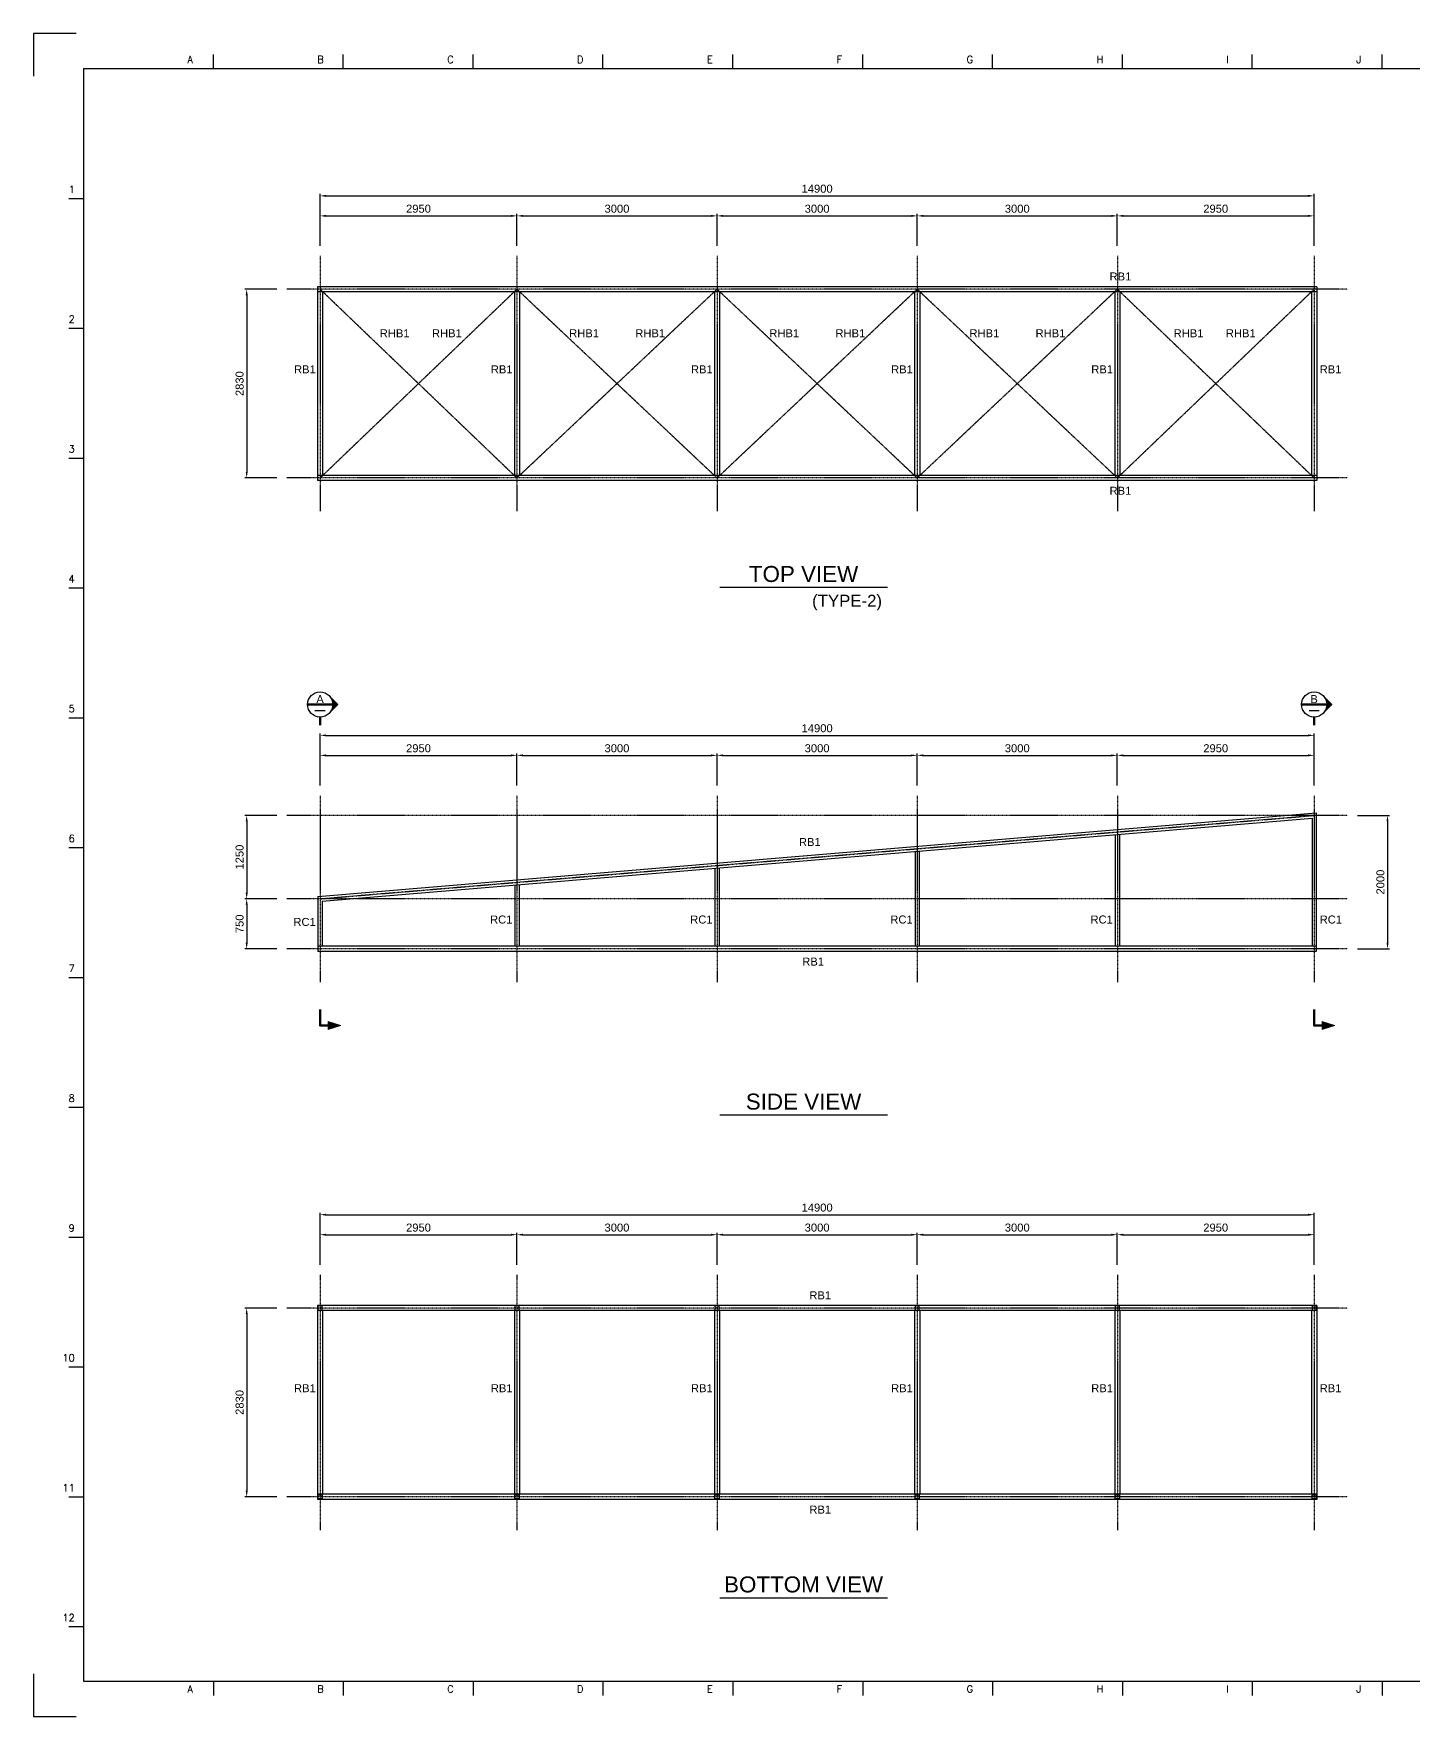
# Model space of a CAD drawing. Header units: millimetres. Extents: x 376548 to 485787, y -156716 to -17718.
# Drawn here: x 413333 to 434013, y -128678 to -103448 of the extents above; entities that cross this region are included whole.
import ezdxf
from ezdxf.enums import TextEntityAlignment as Align

# ---------------------------------------------------------------- set-up
doc = ezdxf.new("R2010")
doc.units = ezdxf.units.MM
doc.header["$LTSCALE"] = 2
doc.linetypes.add('CENTER', pattern=[2, 1.25, -0.25, 0.25, -0.25])
doc.linetypes.add('CENTER2', pattern=[28.575, 19.05, -3.175, 3.175, -3.175])
doc.layers.get('Defpoints').update_dxf_attribs({"color": 250})
for name, color, linetype in [('C_BLOCK', 7, 'Continuous'), ('C_CEN', 1, 'CENTER'), ('C_DIM', 7, 'Continuous'), ('C_GIRDER', 2, 'Continuous'), ('C_TEXT_01', 2, 'Continuous'), ('TAN-TIT', 30, 'Continuous'), ('TITLE', 7, 'Continuous')]:
    doc.layers.add(name, color=color, linetype=linetype)
doc.styles.add('Arial', font='arial.ttf')
doc.styles.add('COM', font='COMPLEX', dxfattribs={"height": 5})
doc.dimstyles.new('일반도면_0030', dxfattribs={"dimtxt": 120, "dimasz": 90, "dimexe": 30, "dimexo": 150, "dimgap": 45, "dimtad": 1, "dimdec": 0, "dimzin": 0, "dimdsep": 46, "dimtxsty": 'Arial', "dimcen": -150, "dimclrd": 7, "dimclre": 7, "dimclrt": 2, "dimadec": 8, "dimazin": 0, "dimtfac": 1, "dimtdec": 0, "dimtix": 1, "dimtmove": 2, "dimatfit": 3, "dimfxl": 1, "dimtolj": 1, "dimtzin": 0, "dimarcsym": 0})

# ---------------------------------------------------------------- blocks, each defined once
blk = doc.blocks.new('*D151')
at = {"layer": 'C_DIM', "color": 7, "lineweight": -2}
for p, q in [((416976, -107280), (416496, -107280)), ((416526, -107370), (416526, -110020)), ((416976, -110110), (416496, -110110))]:
    blk.add_line(p, q, dxfattribs=at)
at = {"layer": 'C_DIM', "color": 7}
for points in [[(416511, -107370), (416541, -107370), (416526, -107280)], [(416511, -110020), (416541, -110020), (416526, -110110)]]:
    blk.add_solid(points, dxfattribs=at)
at = {"layer": 'Defpoints', "color": 0}
for p in [(417126, -107280), (416526, -110110), (417126, -110110)]:
    blk.add_point(p, dxfattribs=at)
at = {"layer": 'C_DIM', "color": 2, "insert": (416420, -108695), "char_height": 120, "attachment_point": 5, "rotation": 90, "style": 'Arial'}
blk.add_mtext('\\A1;2830', dxfattribs=at)
blk = doc.blocks.new('*D152')
at = {"layer": 'C_DIM', "color": 7, "lineweight": -2}
for p, q in [((417626, -106630), (417626, -105850)), ((417716, -105880), (432436, -105880)), ((432526, -106630), (432526, -105850))]:
    blk.add_line(p, q, dxfattribs=at)
at = {"layer": 'C_DIM', "color": 7}
for points in [[(417716, -105865), (417716, -105895), (417626, -105880)], [(432436, -105865), (432436, -105895), (432526, -105880)]]:
    blk.add_solid(points, dxfattribs=at)
at = {"layer": 'Defpoints', "color": 0}
for p in [(432526, -105880), (417626, -106780), (432526, -106780)]:
    blk.add_point(p, dxfattribs=at)
at = {"layer": 'C_DIM', "color": 2, "insert": (425076, -105773), "char_height": 120, "attachment_point": 5, "style": 'Arial'}
blk.add_mtext('\\A1;14900', dxfattribs=at)
blk = doc.blocks.new('*D153')
at = {"layer": 'C_DIM', "color": 7, "lineweight": -2}
for p, q in [((429576, -106630), (429576, -106150)), ((429666, -106180), (432436, -106180)), ((432526, -106630), (432526, -106150))]:
    blk.add_line(p, q, dxfattribs=at)
at = {"layer": 'C_DIM', "color": 7}
for points in [[(429666, -106165), (429666, -106195), (429576, -106180)], [(432436, -106165), (432436, -106195), (432526, -106180)]]:
    blk.add_solid(points, dxfattribs=at)
at = {"layer": 'Defpoints', "color": 0}
for p in [(432526, -106180), (429576, -106780), (432526, -106780)]:
    blk.add_point(p, dxfattribs=at)
at = {"layer": 'C_DIM', "color": 2, "insert": (431051, -106073), "char_height": 120, "attachment_point": 5, "style": 'Arial'}
blk.add_mtext('\\A1;2950', dxfattribs=at)
blk = doc.blocks.new('*D154')
at = {"layer": 'C_DIM', "color": 7, "lineweight": -2}
for p, q in [((416976, -122556), (416496, -122556)), ((416526, -122646), (416526, -125296)), ((416976, -125386), (416496, -125386))]:
    blk.add_line(p, q, dxfattribs=at)
at = {"layer": 'C_DIM', "color": 7}
for points in [[(416511, -122646), (416541, -122646), (416526, -122556)], [(416511, -125296), (416541, -125296), (416526, -125386)]]:
    blk.add_solid(points, dxfattribs=at)
at = {"layer": 'Defpoints', "color": 0}
for p in [(417126, -122556), (416526, -125386), (417126, -125386)]:
    blk.add_point(p, dxfattribs=at)
at = {"layer": 'C_DIM', "color": 2, "insert": (416420, -123971), "char_height": 120, "attachment_point": 5, "rotation": 90, "style": 'Arial'}
blk.add_mtext('\\A1;2830', dxfattribs=at)
blk = doc.blocks.new('*D155')
at = {"layer": 'C_DIM', "color": 7, "lineweight": -2}
for p, q in [((417626, -121906), (417626, -121126)), ((417716, -121156), (432436, -121156)), ((432526, -121906), (432526, -121126))]:
    blk.add_line(p, q, dxfattribs=at)
at = {"layer": 'C_DIM', "color": 7}
for points in [[(417716, -121141), (417716, -121171), (417626, -121156)], [(432436, -121141), (432436, -121171), (432526, -121156)]]:
    blk.add_solid(points, dxfattribs=at)
at = {"layer": 'Defpoints', "color": 0}
for p in [(432526, -121156), (417626, -122056), (432526, -122056)]:
    blk.add_point(p, dxfattribs=at)
at = {"layer": 'C_DIM', "color": 2, "insert": (425076, -121050), "char_height": 120, "attachment_point": 5, "style": 'Arial'}
blk.add_mtext('\\A1;14900', dxfattribs=at)
blk = doc.blocks.new('*D156')
at = {"layer": 'C_DIM', "color": 7, "lineweight": -2}
for p, q in [((429576, -121906), (429576, -121426)), ((429666, -121456), (432436, -121456)), ((432526, -121906), (432526, -121426))]:
    blk.add_line(p, q, dxfattribs=at)
at = {"layer": 'C_DIM', "color": 7}
for points in [[(429666, -121441), (429666, -121471), (429576, -121456)], [(432436, -121441), (432436, -121471), (432526, -121456)]]:
    blk.add_solid(points, dxfattribs=at)
at = {"layer": 'Defpoints', "color": 0}
for p in [(432526, -121456), (429576, -122056), (432526, -122056)]:
    blk.add_point(p, dxfattribs=at)
at = {"layer": 'C_DIM', "color": 2, "insert": (431051, -121350), "char_height": 120, "attachment_point": 5, "style": 'Arial'}
blk.add_mtext('\\A1;2950', dxfattribs=at)
blk = doc.blocks.new('*D157')
at = {"layer": 'C_DIM', "color": 7, "lineweight": -2}
for p, q in [((416976, -116419), (416496, -116419)), ((416526, -116509), (416526, -117079)), ((416976, -117169), (416496, -117169))]:
    blk.add_line(p, q, dxfattribs=at)
at = {"layer": 'C_DIM', "color": 7}
for points in [[(416511, -116509), (416541, -116509), (416526, -116419)], [(416511, -117079), (416541, -117079), (416526, -117169)]]:
    blk.add_solid(points, dxfattribs=at)
at = {"layer": 'Defpoints', "color": 0}
for p in [(417126, -116419), (416526, -117169), (417126, -117169)]:
    blk.add_point(p, dxfattribs=at)
at = {"layer": 'C_DIM', "color": 2, "insert": (416420, -116794), "char_height": 120, "attachment_point": 5, "rotation": 90, "style": 'Arial'}
blk.add_mtext('\\A1;750', dxfattribs=at)
blk = doc.blocks.new('*D158')
at = {"layer": 'C_DIM', "color": 7, "lineweight": -2}
for p, q in [((417626, -114719), (417626, -113939)), ((417716, -113969), (432436, -113969)), ((432526, -114719), (432526, -113939))]:
    blk.add_line(p, q, dxfattribs=at)
at = {"layer": 'C_DIM', "color": 7}
for points in [[(417716, -113954), (417716, -113984), (417626, -113969)], [(432436, -113954), (432436, -113984), (432526, -113969)]]:
    blk.add_solid(points, dxfattribs=at)
at = {"layer": 'Defpoints', "color": 0}
for p in [(432526, -113969), (417626, -114869), (432526, -114869)]:
    blk.add_point(p, dxfattribs=at)
at = {"layer": 'C_DIM', "color": 2, "insert": (425076, -113863), "char_height": 120, "attachment_point": 5, "style": 'Arial'}
blk.add_mtext('\\A1;14900', dxfattribs=at)
blk = doc.blocks.new('*D159')
at = {"layer": 'C_DIM', "color": 7, "lineweight": -2}
for p, q in [((417626, -114719), (417626, -114239)), ((417716, -114269), (420486, -114269)), ((420576, -114719), (420576, -114239))]:
    blk.add_line(p, q, dxfattribs=at)
at = {"layer": 'C_DIM', "color": 7}
for points in [[(417716, -114254), (417716, -114284), (417626, -114269)], [(420486, -114254), (420486, -114284), (420576, -114269)]]:
    blk.add_solid(points, dxfattribs=at)
at = {"layer": 'Defpoints', "color": 0}
for p in [(420576, -114269), (417626, -114869), (420576, -114869)]:
    blk.add_point(p, dxfattribs=at)
at = {"layer": 'C_DIM', "color": 2, "insert": (419101, -114163), "char_height": 120, "attachment_point": 5, "style": 'Arial'}
blk.add_mtext('\\A1;2950', dxfattribs=at)
blk = doc.blocks.new('*D160')
at = {"layer": 'C_DIM', "color": 7, "lineweight": -2}
for p, q in [((429576, -114719), (429576, -114239)), ((429666, -114269), (432436, -114269)), ((432526, -114719), (432526, -114239))]:
    blk.add_line(p, q, dxfattribs=at)
at = {"layer": 'C_DIM', "color": 7}
for points in [[(429666, -114254), (429666, -114284), (429576, -114269)], [(432436, -114254), (432436, -114284), (432526, -114269)]]:
    blk.add_solid(points, dxfattribs=at)
at = {"layer": 'Defpoints', "color": 0}
for p in [(432526, -114269), (429576, -114869), (432526, -114869)]:
    blk.add_point(p, dxfattribs=at)
at = {"layer": 'C_DIM', "color": 2, "insert": (431051, -114163), "char_height": 120, "attachment_point": 5, "style": 'Arial'}
blk.add_mtext('\\A1;2950', dxfattribs=at)
blk = doc.blocks.new('*D169')
at = {"layer": 'C_DIM', "color": 7, "lineweight": -2}
for p, q in [((433176, -115169), (433656, -115169)), ((433626, -115259), (433626, -117079)), ((433176, -117169), (433656, -117169))]:
    blk.add_line(p, q, dxfattribs=at)
at = {"layer": 'C_DIM', "color": 7}
for points in [[(433611, -115259), (433641, -115259), (433626, -115169)], [(433611, -117079), (433641, -117079), (433626, -117169)]]:
    blk.add_solid(points, dxfattribs=at)
at = {"layer": 'Defpoints', "color": 0}
for p in [(433026, -115169), (433026, -117169), (433626, -117169)]:
    blk.add_point(p, dxfattribs=at)
at = {"layer": 'C_DIM', "color": 2, "insert": (433520, -116169), "char_height": 120, "attachment_point": 5, "rotation": 90, "style": 'Arial'}
blk.add_mtext('\\A1;2000', dxfattribs=at)
blk = doc.blocks.new('*D170')
at = {"layer": 'C_DIM', "color": 7, "lineweight": -2}
for p, q in [((416976, -115169), (416496, -115169)), ((416526, -115259), (416526, -116329)), ((416976, -116419), (416496, -116419))]:
    blk.add_line(p, q, dxfattribs=at)
at = {"layer": 'C_DIM', "color": 7}
for points in [[(416511, -115259), (416541, -115259), (416526, -115169)], [(416511, -116329), (416541, -116329), (416526, -116419)]]:
    blk.add_solid(points, dxfattribs=at)
at = {"layer": 'Defpoints', "color": 0}
for p in [(417126, -115169), (416526, -116419), (417126, -116419)]:
    blk.add_point(p, dxfattribs=at)
at = {"layer": 'C_DIM', "color": 2, "insert": (416420, -115794), "char_height": 120, "attachment_point": 5, "rotation": 90, "style": 'Arial'}
blk.add_mtext('\\A1;1250', dxfattribs=at)
blk = doc.blocks.new('*D171')
at = {"layer": 'C_DIM', "color": 7, "lineweight": -2}
for p, q in [((426576, -106630), (426576, -106150)), ((426666, -106180), (429486, -106180)), ((429576, -106630), (429576, -106150))]:
    blk.add_line(p, q, dxfattribs=at)
at = {"layer": 'C_DIM', "color": 7}
for points in [[(426666, -106165), (426666, -106195), (426576, -106180)], [(429486, -106165), (429486, -106195), (429576, -106180)]]:
    blk.add_solid(points, dxfattribs=at)
at = {"layer": 'Defpoints', "color": 0}
for p in [(429576, -106180), (426576, -106780), (429576, -106780)]:
    blk.add_point(p, dxfattribs=at)
at = {"layer": 'C_DIM', "color": 2, "insert": (428076, -106073), "char_height": 120, "attachment_point": 5, "style": 'Arial'}
blk.add_mtext('\\A1;3000', dxfattribs=at)
blk = doc.blocks.new('*D172')
at = {"layer": 'C_DIM', "color": 7, "lineweight": -2}
for p, q in [((423576, -106630), (423576, -106150)), ((423666, -106180), (426486, -106180)), ((426576, -106630), (426576, -106150))]:
    blk.add_line(p, q, dxfattribs=at)
at = {"layer": 'C_DIM', "color": 7}
for points in [[(423666, -106165), (423666, -106195), (423576, -106180)], [(426486, -106165), (426486, -106195), (426576, -106180)]]:
    blk.add_solid(points, dxfattribs=at)
at = {"layer": 'Defpoints', "color": 0}
for p in [(426576, -106180), (423576, -106780), (426576, -106780)]:
    blk.add_point(p, dxfattribs=at)
at = {"layer": 'C_DIM', "color": 2, "insert": (425076, -106073), "char_height": 120, "attachment_point": 5, "style": 'Arial'}
blk.add_mtext('\\A1;3000', dxfattribs=at)
blk = doc.blocks.new('*D173')
at = {"layer": 'C_DIM', "color": 7, "lineweight": -2}
for p, q in [((420576, -106630), (420576, -106150)), ((420666, -106180), (423486, -106180)), ((423576, -106630), (423576, -106150))]:
    blk.add_line(p, q, dxfattribs=at)
at = {"layer": 'C_DIM', "color": 7}
for points in [[(420666, -106165), (420666, -106195), (420576, -106180)], [(423486, -106165), (423486, -106195), (423576, -106180)]]:
    blk.add_solid(points, dxfattribs=at)
at = {"layer": 'Defpoints', "color": 0}
for p in [(423576, -106180), (420576, -106780), (423576, -106780)]:
    blk.add_point(p, dxfattribs=at)
at = {"layer": 'C_DIM', "color": 2, "insert": (422076, -106073), "char_height": 120, "attachment_point": 5, "style": 'Arial'}
blk.add_mtext('\\A1;3000', dxfattribs=at)
blk = doc.blocks.new('*D174')
at = {"layer": 'C_DIM', "color": 7, "lineweight": -2}
for p, q in [((417626, -106630), (417626, -106150)), ((417716, -106180), (420486, -106180)), ((420576, -106630), (420576, -106150))]:
    blk.add_line(p, q, dxfattribs=at)
at = {"layer": 'C_DIM', "color": 7}
for points in [[(417716, -106165), (417716, -106195), (417626, -106180)], [(420486, -106165), (420486, -106195), (420576, -106180)]]:
    blk.add_solid(points, dxfattribs=at)
at = {"layer": 'Defpoints', "color": 0}
for p in [(420576, -106180), (417626, -106780), (420576, -106780)]:
    blk.add_point(p, dxfattribs=at)
at = {"layer": 'C_DIM', "color": 2, "insert": (419101, -106073), "char_height": 120, "attachment_point": 5, "style": 'Arial'}
blk.add_mtext('\\A1;2950', dxfattribs=at)
blk = doc.blocks.new('*D175')
at = {"layer": 'C_DIM', "color": 7, "lineweight": -2}
for p, q in [((426576, -114719), (426576, -114239)), ((426666, -114269), (429486, -114269)), ((429576, -114719), (429576, -114239))]:
    blk.add_line(p, q, dxfattribs=at)
at = {"layer": 'C_DIM', "color": 7}
for points in [[(426666, -114254), (426666, -114284), (426576, -114269)], [(429486, -114254), (429486, -114284), (429576, -114269)]]:
    blk.add_solid(points, dxfattribs=at)
at = {"layer": 'Defpoints', "color": 0}
for p in [(429576, -114269), (426576, -114869), (429576, -114869)]:
    blk.add_point(p, dxfattribs=at)
at = {"layer": 'C_DIM', "color": 2, "insert": (428076, -114163), "char_height": 120, "attachment_point": 5, "style": 'Arial'}
blk.add_mtext('\\A1;3000', dxfattribs=at)
blk = doc.blocks.new('*D176')
at = {"layer": 'C_DIM', "color": 7, "lineweight": -2}
for p, q in [((423576, -114719), (423576, -114239)), ((423666, -114269), (426486, -114269)), ((426576, -114719), (426576, -114239))]:
    blk.add_line(p, q, dxfattribs=at)
at = {"layer": 'C_DIM', "color": 7}
for points in [[(423666, -114254), (423666, -114284), (423576, -114269)], [(426486, -114254), (426486, -114284), (426576, -114269)]]:
    blk.add_solid(points, dxfattribs=at)
at = {"layer": 'Defpoints', "color": 0}
for p in [(426576, -114269), (423576, -114869), (426576, -114869)]:
    blk.add_point(p, dxfattribs=at)
at = {"layer": 'C_DIM', "color": 2, "insert": (425076, -114163), "char_height": 120, "attachment_point": 5, "style": 'Arial'}
blk.add_mtext('\\A1;3000', dxfattribs=at)
blk = doc.blocks.new('*D177')
at = {"layer": 'C_DIM', "color": 7, "lineweight": -2}
for p, q in [((420576, -114719), (420576, -114239)), ((420666, -114269), (423486, -114269)), ((423576, -114719), (423576, -114239))]:
    blk.add_line(p, q, dxfattribs=at)
at = {"layer": 'C_DIM', "color": 7}
for points in [[(420666, -114254), (420666, -114284), (420576, -114269)], [(423486, -114254), (423486, -114284), (423576, -114269)]]:
    blk.add_solid(points, dxfattribs=at)
at = {"layer": 'Defpoints', "color": 0}
for p in [(423576, -114269), (420576, -114869), (423576, -114869)]:
    blk.add_point(p, dxfattribs=at)
at = {"layer": 'C_DIM', "color": 2, "insert": (422076, -114163), "char_height": 120, "attachment_point": 5, "style": 'Arial'}
blk.add_mtext('\\A1;3000', dxfattribs=at)
blk = doc.blocks.new('*D184')
at = {"layer": 'C_DIM', "color": 7, "lineweight": -2}
for p, q in [((426576, -121906), (426576, -121426)), ((426666, -121456), (429486, -121456)), ((429576, -121906), (429576, -121426))]:
    blk.add_line(p, q, dxfattribs=at)
at = {"layer": 'C_DIM', "color": 7}
for points in [[(426666, -121441), (426666, -121471), (426576, -121456)], [(429486, -121441), (429486, -121471), (429576, -121456)]]:
    blk.add_solid(points, dxfattribs=at)
at = {"layer": 'Defpoints', "color": 0}
for p in [(429576, -121456), (426576, -122056), (429576, -122056)]:
    blk.add_point(p, dxfattribs=at)
at = {"layer": 'C_DIM', "color": 2, "insert": (428076, -121350), "char_height": 120, "attachment_point": 5, "style": 'Arial'}
blk.add_mtext('\\A1;3000', dxfattribs=at)
blk = doc.blocks.new('*D185')
at = {"layer": 'C_DIM', "color": 7, "lineweight": -2}
for p, q in [((423576, -121906), (423576, -121426)), ((423666, -121456), (426486, -121456)), ((426576, -121906), (426576, -121426))]:
    blk.add_line(p, q, dxfattribs=at)
at = {"layer": 'C_DIM', "color": 7}
for points in [[(423666, -121441), (423666, -121471), (423576, -121456)], [(426486, -121441), (426486, -121471), (426576, -121456)]]:
    blk.add_solid(points, dxfattribs=at)
at = {"layer": 'Defpoints', "color": 0}
for p in [(426576, -121456), (423576, -122056), (426576, -122056)]:
    blk.add_point(p, dxfattribs=at)
at = {"layer": 'C_DIM', "color": 2, "insert": (425076, -121350), "char_height": 120, "attachment_point": 5, "style": 'Arial'}
blk.add_mtext('\\A1;3000', dxfattribs=at)
blk = doc.blocks.new('*D186')
at = {"layer": 'C_DIM', "color": 7, "lineweight": -2}
for p, q in [((420576, -121906), (420576, -121426)), ((420666, -121456), (423486, -121456)), ((423576, -121906), (423576, -121426))]:
    blk.add_line(p, q, dxfattribs=at)
at = {"layer": 'C_DIM', "color": 7}
for points in [[(420666, -121441), (420666, -121471), (420576, -121456)], [(423486, -121441), (423486, -121471), (423576, -121456)]]:
    blk.add_solid(points, dxfattribs=at)
at = {"layer": 'Defpoints', "color": 0}
for p in [(423576, -121456), (420576, -122056), (423576, -122056)]:
    blk.add_point(p, dxfattribs=at)
at = {"layer": 'C_DIM', "color": 2, "insert": (422076, -121350), "char_height": 120, "attachment_point": 5, "style": 'Arial'}
blk.add_mtext('\\A1;3000', dxfattribs=at)
blk = doc.blocks.new('*D187')
at = {"layer": 'C_DIM', "color": 7, "lineweight": -2}
for p, q in [((417626, -121906), (417626, -121426)), ((417716, -121456), (420486, -121456)), ((420576, -121906), (420576, -121426))]:
    blk.add_line(p, q, dxfattribs=at)
at = {"layer": 'C_DIM', "color": 7}
for points in [[(417716, -121441), (417716, -121471), (417626, -121456)], [(420486, -121441), (420486, -121471), (420576, -121456)]]:
    blk.add_solid(points, dxfattribs=at)
at = {"layer": 'Defpoints', "color": 0}
for p in [(420576, -121456), (417626, -122056), (420576, -122056)]:
    blk.add_point(p, dxfattribs=at)
at = {"layer": 'C_DIM', "color": 2, "insert": (419101, -121350), "char_height": 120, "attachment_point": 5, "style": 'Arial'}
blk.add_mtext('\\A1;2950', dxfattribs=at)
blk = doc.blocks.new('MS')
at = {"layer": 'C_BLOCK', "color": 1, "linetype": 'Continuous', "lineweight": 13}
for p, q in [((-8.67, 3.56), (-7, 8.89)), ((-8.58, 3.62), (-7, 8.68)), ((-8.5, 3.69), (-7, 8.47)), ((-8.41, 3.75), (-7, 8.26)), ((-8.33, 3.81), (-7, 8.06)), ((-8.24, 3.87), (-7, 7.85)), ((-8.16, 3.94), (-7, 7.64)), ((-8.07, 4), (-7, 7.43)), ((-7, 8.89), (-5.33, 3.56)), ((-7, 8.68), (-5.42, 3.62)), ((-7, 8.47), (-5.5, 3.69)), ((-7, 8.26), (-5.59, 3.75)), ((-7, 8.06), (-5.67, 3.81)), ((-7, 7.85), (-5.76, 3.87)), ((-7, 7.64), (-5.84, 3.94)), ((-7, 7.43), (-5.93, 4)), ((-5.33, 3.56), (-8.67, 3.56)), ((-5.42, 3.62), (-8.58, 3.62)), ((-5.5, 3.69), (-8.5, 3.69)), ((-5.59, 3.75), (-8.41, 3.75)), ((-5.67, 3.81), (-8.33, 3.81)), ((-5.76, 3.87), (-8.24, 3.87)), ((-5.84, 3.94), (-8.16, 3.94)), ((-5.93, 4), (-8.07, 4)), ((-7.99, 4.06), (-7, 7.22)), ((-6.01, 4.06), (-7.99, 4.06)), ((-7.9, 4.12), (-7, 7.01)), ((-6.1, 4.12), (-7.9, 4.12)), ((-7.82, 4.19), (-7, 6.8)), ((-6.18, 4.19), (-7.82, 4.19)), ((-7.73, 4.25), (-7, 6.59)), ((-6.27, 4.25), (-7.73, 4.25)), ((-7.65, 4.31), (-7, 6.39)), ((-6.35, 4.31), (-7.65, 4.31)), ((-7.56, 4.37), (-7, 6.18)), ((-6.44, 4.37), (-7.56, 4.37)), ((-7.48, 4.43), (-7, 5.97)), ((-6.52, 4.43), (-7.48, 4.43)), ((-7.39, 4.5), (-7, 5.76)), ((-6.61, 4.5), (-7.39, 4.5)), ((-7.31, 4.56), (-7, 5.55)), ((-6.69, 4.56), (-7.31, 4.56)), ((-7.22, 4.62), (-7, 5.34)), ((-6.78, 4.62), (-7.22, 4.62)), ((-7.14, 4.68), (-7, 5.13)), ((-6.86, 4.68), (-7.14, 4.68)), ((-7.06, 4.75), (-7, 4.92)), ((-6.94, 4.75), (-7.06, 4.75)), ((-7, 7.22), (-6.01, 4.06)), ((-7, 7.01), (-6.1, 4.12)), ((-7, 6.8), (-6.18, 4.19)), ((-7, 6.59), (-6.27, 4.25)), ((-7, 6.39), (-6.35, 4.31)), ((-7, 6.18), (-6.44, 4.37)), ((-7, 5.97), (-6.52, 4.43)), ((-7, 5.76), (-6.61, 4.5)), ((-7, 5.55), (-6.69, 4.56)), ((-7, 5.34), (-6.78, 4.62)), ((-7, 5.13), (-6.86, 4.68)), ((-7, 4.92), (-6.94, 4.75))]:
    blk.add_line(p, q, dxfattribs=at)
at = {"layer": 'C_BLOCK', "color": 3, "linetype": 'Continuous', "lineweight": 70, "flags": 128}
blk.add_lwpolyline([(-7, 3.5), (-7, 0), (0, 0)], dxfattribs=at)
at = {"layer": 'C_BLOCK', "color": 1, "linetype": 'Continuous', "lineweight": 13}
blk.add_3dface([(-8.75, 3.5), (-7, 9.1), (-5.25, 3.5)], dxfattribs=at)
blk = doc.blocks.new('BORDER')
at = {"layer": 'TAN-TIT', "linetype": 'Continuous'}
for p, q in [((424, 16820), (0, 16820)), ((0, 16820), (0, 16396)), ((0, 424), (0, 0)), ((0, 0), (424, 0))]:
    blk.add_line(p, q, dxfattribs=at)
at = {"layer": 'TAN-TIT'}
for p, q in [((1796, 16468), (1796, 16612)), ((3093, 16468), (3093, 16612)), ((4391, 16468), (4391, 16612)), ((5689, 16468), (5689, 16612)), ((6987, 16468), (6987, 16612)), ((8285, 16468), (8285, 16612)), ((9583, 16468), (9583, 16612)), ((10881, 16468), (10881, 16612)), ((12178, 16468), (12178, 16612)), ((13476, 16468), (13476, 16612)), ((498, 16468), (498, 352)), ((23282, 16468), (498, 16468)), ((498, 15170), (353, 15170)), ((498, 13872), (353, 13872)), ((498, 12574), (353, 12574)), ((498, 11277), (353, 11277)), ((498, 9979), (353, 9979)), ((498, 8681), (353, 8681)), ((498, 7383), (353, 7383)), ((498, 6085), (353, 6085)), ((498, 4787), (353, 4787)), ((498, 3489), (353, 3489)), ((498, 2192), (353, 2192)), ((498, 894), (353, 894)), ((498, 352), (23282, 352)), ((1796, 352), (1796, 208)), ((3093, 352), (3093, 208)), ((4391, 352), (4391, 208)), ((5689, 352), (5689, 208)), ((6987, 352), (6987, 208)), ((8285, 352), (8285, 208)), ((9583, 352), (9583, 208)), ((10881, 352), (10881, 208)), ((12178, 352), (12178, 208)), ((13476, 352), (13476, 208))]:
    blk.add_line(p, q, dxfattribs=at)
at = {"layer": 'TAN-TIT', "style": 'COM'}
for s, p in [('A', (1536, 16526)), ('B', (2834, 16526)), ('C', (4132, 16526)), ('D', (5430, 16526)), ('E', (6727, 16526)), ('F', (8025, 16526)), ('G', (9323, 16526)), ('H', (10621, 16526)), ('I', (11919, 16526)), ('J', (13217, 16526)), ('A', (1536, 237)), ('B', (2834, 237)), ('C', (4132, 237)), ('D', (5430, 237)), ('E', (6727, 237)), ('F', (8025, 237)), ('G', (9323, 237)), ('H', (10621, 237)), ('I', (11919, 237)), ('J', (13217, 237))]:
    blk.add_text(s, height=72.1, dxfattribs=at).set_placement(p)
for s, p in [('1', (411, 15228)), ('2', (411, 13930)), ('3', (411, 12632)), ('4', (411, 11334)), ('5', (411, 10036)), ('6', (411, 8739)), ('7', (411, 7441)), ('8', (411, 6143)), ('9', (411, 4845)), ('10', (411, 3547)), ('11', (411, 2249)), ('12', (411, 951))]:
    blk.add_text(s, height=72.1, dxfattribs=at).set_placement(p, align=Align.RIGHT)

msp = doc.modelspace()

# ---------------------------------------------------------------- linework, layer by layer
at = {"layer": 'C_BLOCK', "color": 3, "linetype": 'Continuous', "lineweight": 53}
for p, q in [((417815, -113505.5), (417437.9, -113505.5)), ((432715, -113505.5), (432337.9, -113505.5))]:
    msp.add_line(p, q, dxfattribs=at)
at = {"layer": 'C_BLOCK', "color": 1, "linetype": 'Continuous', "lineweight": 70}
for p, q in [((417815, -113505.5), (417437.9, -113505.5)), ((432715, -113505.5), (432337.9, -113505.5))]:
    msp.add_line(p, q, dxfattribs=at)
at = {"layer": 'C_BLOCK', "color": 1, "linetype": 'Continuous', "lineweight": 0}
for p, q in [((417893.1, -113505.5), (417753.4, -113366.1)), ((417893.1, -113505.5), (417758.5, -113640.2)), ((417774.7, -113622), (417892.1, -113504.5)), ((417786.5, -113605.2), (417889.6, -113502)), ((417801.7, -113575), (417882.1, -113494.6)), ((417809.8, -113461.8), (417829.6, -113442)), ((417810.8, -113465.9), (417832.1, -113444.6)), ((417811.6, -113470.1), (417834.6, -113447.1)), ((417812.4, -113474.3), (417837.1, -113449.6)), ((417813, -113478.6), (417839.6, -113452.1)), ((417813.6, -113483), (417842.1, -113454.6)), ((417814.1, -113487.5), (417844.6, -113457)), ((417814.5, -113492.2), (417847.1, -113459.5)), ((417814.8, -113496.9), (417849.6, -113462)), ((417815, -113501.7), (417852.1, -113464.5)), ((417815, -113506.7), (417854.6, -113467)), ((432793.1, -113505.5), (432653.4, -113366.1)), ((432793.1, -113505.5), (432658.5, -113640.2)), ((432674.7, -113622), (432792.1, -113504.5)), ((432686.5, -113605.2), (432789.6, -113502)), ((432701.7, -113575), (432782.1, -113494.6)), ((432709.8, -113461.8), (432729.6, -113442)), ((432710.8, -113465.9), (432732.1, -113444.6)), ((432711.6, -113470.1), (432734.6, -113447.1)), ((432712.4, -113474.3), (432737.1, -113449.6)), ((432713, -113478.6), (432739.6, -113452.1)), ((432713.6, -113483), (432742.1, -113454.6)), ((432714.1, -113487.5), (432744.6, -113457)), ((432714.5, -113492.2), (432747.1, -113459.5)), ((432714.8, -113496.9), (432749.6, -113462)), ((432715, -113501.7), (432752.1, -113464.5)), ((432715, -113506.7), (432754.6, -113467))]:
    msp.add_line(p, q, dxfattribs=at)
at = {"layer": 'C_BLOCK', "color": 1, "linetype": 'Continuous', "lineweight": 13}
for p, q in [((417759.6, -113372.1), (417759.6, -113372.1)), ((417762.1, -113374.6), (417762.1, -113374.5)), ((417764.5, -113377.1), (417764.6, -113377)), ((417766.9, -113379.8), (417767.1, -113379.5)), ((417769.3, -113382.4), (417769.6, -113382)), ((417771.5, -113385.1), (417772.1, -113384.5)), ((417773.8, -113387.9), (417774.6, -113387)), ((417776, -113390.7), (417777.1, -113389.5)), ((417778.1, -113393.5), (417779.6, -113392)), ((417780.2, -113396.4), (417782.1, -113394.5)), ((417782.3, -113399.4), (417784.6, -113397)), ((417784.3, -113402.4), (417787.1, -113399.5)), ((417786.2, -113405.4), (417789.6, -113402)), ((417788.1, -113408.5), (417792.1, -113404.5)), ((417790, -113411.7), (417794.6, -113407.1)), ((417791.8, -113414.9), (417797.1, -113409.6)), ((417793.2, -113593.4), (417887.1, -113499.5)), ((417793.5, -113418.1), (417799.6, -113412.1)), ((417795.2, -113421.5), (417802.1, -113414.6)), ((417796.9, -113424.8), (417804.6, -113417)), ((417798, -113583.7), (417884.6, -113497.1)), ((417798.4, -113428.2), (417807.1, -113419.5)), ((417799.9, -113431.7), (417809.6, -113422)), ((417801.4, -113435.3), (417812.1, -113424.5)), ((417802.8, -113438.9), (417814.6, -113427)), ((417804.1, -113442.5), (417817.1, -113429.5)), ((417804.7, -113567), (417879.6, -113492.1)), ((417805.4, -113446.3), (417819.6, -113432)), ((417806.6, -113450), (417822.1, -113434.5)), ((417807.1, -113559.6), (417877.1, -113489.6)), ((417807.8, -113453.9), (417824.6, -113437)), ((417808.9, -113457.8), (417827.1, -113439.5)), ((417809, -113552.7), (417874.6, -113487.1)), ((417810.6, -113546.1), (417872.1, -113484.6)), ((417811.8, -113539.9), (417869.6, -113482)), ((417812.8, -113533.8), (417867.1, -113479.5)), ((417813.6, -113528.1), (417864.6, -113477)), ((417814.2, -113522.5), (417862.1, -113474.5)), ((417814.7, -113517), (417859.6, -113472)), ((417814.9, -113511.8), (417857.1, -113469.5)), ((432659.6, -113372.1), (432659.6, -113372.1)), ((432662.1, -113374.6), (432662.1, -113374.5)), ((432664.5, -113377.1), (432664.6, -113377)), ((432666.9, -113379.8), (432667.1, -113379.5)), ((432669.3, -113382.4), (432669.6, -113382)), ((432671.5, -113385.1), (432672.1, -113384.5)), ((432673.8, -113387.9), (432674.6, -113387)), ((432676, -113390.7), (432677.1, -113389.5)), ((432678.1, -113393.5), (432679.6, -113392)), ((432680.2, -113396.4), (432682.1, -113394.5)), ((432682.3, -113399.4), (432684.6, -113397)), ((432684.3, -113402.4), (432687.1, -113399.5)), ((432686.2, -113405.4), (432689.6, -113402)), ((432688.1, -113408.5), (432692.1, -113404.5)), ((432690, -113411.7), (432694.6, -113407.1)), ((432691.8, -113414.9), (432697.1, -113409.6)), ((432693.2, -113593.4), (432787.1, -113499.5)), ((432693.5, -113418.1), (432699.6, -113412.1)), ((432695.2, -113421.5), (432702.1, -113414.6)), ((432696.9, -113424.8), (432704.6, -113417)), ((432698, -113583.7), (432784.6, -113497.1)), ((432698.4, -113428.2), (432707.1, -113419.5)), ((432699.9, -113431.7), (432709.6, -113422)), ((432701.4, -113435.3), (432712.1, -113424.5)), ((432702.8, -113438.9), (432714.6, -113427)), ((432704.1, -113442.5), (432717.1, -113429.5)), ((432704.7, -113567), (432779.6, -113492.1)), ((432705.4, -113446.3), (432719.6, -113432)), ((432706.6, -113450), (432722.1, -113434.5)), ((432707.1, -113559.6), (432777.1, -113489.6)), ((432707.8, -113453.9), (432724.6, -113437)), ((432708.9, -113457.8), (432727.1, -113439.5)), ((432709, -113552.7), (432774.6, -113487.1)), ((432710.6, -113546.1), (432772.1, -113484.6)), ((432711.8, -113539.9), (432769.6, -113482)), ((432712.8, -113533.8), (432767.1, -113479.5)), ((432713.6, -113528.1), (432764.6, -113477)), ((432714.2, -113522.5), (432762.1, -113474.5)), ((432714.7, -113517), (432759.6, -113472)), ((432714.9, -113511.8), (432757.1, -113469.5))]:
    msp.add_line(p, q, dxfattribs=at)
at = {"layer": 'C_BLOCK', "color": 2, "linetype": 'Continuous', "lineweight": 30}
for p, q in [((417703.6, -113599.8), (417549.3, -113599.8)), ((432603.6, -113599.8), (432449.3, -113599.8))]:
    msp.add_line(p, q, dxfattribs=at)
at = {"layer": 'C_BLOCK', "color": 3, "linetype": 'Continuous', "lineweight": 70}
for p, q in [((417626.4, -113813.9), (417626.4, -113694.1)), ((432526.4, -113813.9), (432526.4, -113694.1))]:
    msp.add_line(p, q, dxfattribs=at)
at = {"layer": 'C_BLOCK', "color": 2, "linetype": 'Continuous', "lineweight": 30}
for centre in [(417626.4, -113505.5), (432526.4, -113505.5)]:
    msp.add_circle(centre, 188.6, dxfattribs=at)
at = {"layer": 'C_CEN'}
for p, q in [((417626.4, -106779.5), (417626.4, -110609.5)), ((420576.4, -106779.5), (420576.4, -110609.5)), ((423576.4, -106779.5), (423576.4, -110609.5)), ((426576.4, -106779.5), (426576.4, -110609.5)), ((429576.4, -106779.5), (429576.4, -110609.5)), ((432526.4, -106779.5), (432526.4, -110609.5)), ((433026.4, -107279.5), (417126.4, -107279.5)), ((433026.4, -110109.5), (417126.4, -110109.5)), ((417626.4, -114869.5), (417626.4, -117669.5)), ((420576.4, -114869.5), (420576.4, -117669.5)), ((423576.4, -114869.5), (423576.4, -117669.5)), ((426576.4, -114869.5), (426576.4, -117669.5)), ((429576.4, -114869.5), (429576.4, -117669.5)), ((432526.4, -114869.5), (432526.4, -117669.5)), ((433026.4, -115169.5), (417126.4, -115169.5)), ((417626.4, -116419.5), (432526.4, -115169.4)), ((433026.4, -116419.5), (417126.4, -116419.5)), ((433026.4, -117169.5), (417126.4, -117169.5)), ((417626.4, -122056.1), (417626.4, -125886.1)), ((420576.4, -122056.1), (420576.4, -125886.1)), ((423576.4, -122056.1), (423576.4, -125886.1)), ((426576.4, -122056.1), (426576.4, -125886.1)), ((429576.4, -122056.1), (429576.4, -125886.1)), ((432526.4, -122056.1), (432526.4, -125886.1)), ((433026.4, -122556.1), (417126.4, -122556.1)), ((433026.4, -125386.1), (417126.4, -125386.1))]:
    msp.add_line(p, q, dxfattribs=at)
at = {"layer": 'C_GIRDER'}
for p, q in [((432564.5, -107241.4), (417588.3, -107241.4)), ((417588.3, -107241.4), (417588.3, -110147.6)), ((432564.5, -107317.6), (417588.3, -107317.6)), ((417664.5, -107317.6), (417664.5, -110071.4)), ((420538.3, -107317.6), (420538.3, -110071.4)), ((420614.5, -107317.6), (420614.5, -110071.4)), ((423538.3, -107317.6), (423538.3, -110071.4)), ((423614.5, -107317.6), (423614.5, -110071.4)), ((426538.3, -107317.6), (426538.3, -110071.4)), ((426614.5, -107317.6), (426614.5, -110071.4)), ((429538.3, -107317.6), (429538.3, -110071.4)), ((429614.5, -107317.6), (429614.5, -110071.4)), ((432488.3, -107317.6), (432488.3, -110071.4)), ((432564.5, -107241.4), (432564.5, -110147.6)), ((432564.5, -110071.4), (417588.3, -110071.4)), ((432564.5, -110147.6), (417588.3, -110147.6)), ((417594.7, -116383.9), (432558.2, -115128.5)), ((417658.2, -116455), (432494.7, -115210.3)), ((432494.7, -115210.3), (432494.7, -117131.4)), ((432558.2, -115128.5), (432558.2, -117207.6)), ((429544.7, -115455.3), (429544.7, -117131.4)), ((429608.2, -115449.9), (429608.2, -117131.4)), ((426544.7, -115708.7), (426544.7, -117131.4)), ((426608.2, -115703.3), (426608.2, -117131.4)), ((423544.7, -115962.1), (423544.7, -117131.4)), ((423608.2, -115956.7), (423608.2, -117131.4)), ((420544.7, -116215.4), (420544.7, -117131.4)), ((420608.2, -116210.1), (420608.2, -117131.4)), ((417594.7, -116383.9), (417594.7, -117207.6)), ((417658.2, -116455), (417658.2, -117131.4)), ((432558.2, -117131.4), (417594.7, -117131.4)), ((432558.2, -117207.6), (417594.7, -117207.6)), ((432564.5, -122518), (417588.3, -122518)), ((417588.3, -122518), (417588.3, -125424.2)), ((432564.5, -122594.2), (417588.3, -122594.2)), ((417664.5, -122594.2), (417664.5, -125348)), ((420538.3, -122594.2), (420538.3, -125348)), ((420614.5, -122594.2), (420614.5, -125348)), ((423538.3, -122594.2), (423538.3, -125348)), ((423614.5, -122594.2), (423614.5, -125348)), ((426538.3, -122594.2), (426538.3, -125348)), ((426614.5, -122594.2), (426614.5, -125348)), ((429538.3, -122594.2), (429538.3, -125348)), ((429614.5, -122594.2), (429614.5, -125348)), ((432488.3, -122594.2), (432488.3, -125348)), ((432564.5, -122518), (432564.5, -125424.2)), ((432564.5, -125348), (417588.3, -125348)), ((432564.5, -125424.2), (417588.3, -125424.2))]:
    msp.add_line(p, q, dxfattribs=at)
at = {"layer": 'C_GIRDER', "linetype": 'CENTER2', "ltscale": 0.2}
for p, q in [((417626.4, -107279.5), (420576.4, -110109.5)), ((417626.4, -110109.5), (420576.4, -107279.5)), ((420576.4, -107279.5), (423576.4, -110109.5)), ((423576.4, -107279.5), (420576.4, -110109.5)), ((423576.4, -107279.5), (426576.4, -110109.5)), ((426576.4, -107279.5), (423576.4, -110109.5)), ((426576.4, -107279.5), (429576.4, -110109.5)), ((429576.4, -107279.5), (426576.4, -110109.5)), ((432526.4, -107279.5), (429576.4, -110109.5)), ((432526.4, -110109.5), (429576.4, -107279.5))]:
    msp.add_line(p, q, dxfattribs=at)
at = {"layer": 'C_GIRDER'}
for points in [[(417594.7, -122587.8), (417658.2, -122587.8), (417658.2, -122524.3), (417594.7, -122524.3)], [(420544.7, -122587.8), (420608.2, -122587.8), (420608.2, -122524.3), (420544.7, -122524.3)], [(423544.7, -122587.8), (423608.2, -122587.8), (423608.2, -122524.3), (423544.7, -122524.3)], [(426544.7, -122587.8), (426608.2, -122587.8), (426608.2, -122524.3), (426544.7, -122524.3)], [(429544.7, -122587.8), (429608.2, -122587.8), (429608.2, -122524.3), (429544.7, -122524.3)], [(429544.7, -122587.8), (429608.2, -122587.8), (429608.2, -122524.3), (429544.7, -122524.3)], [(432494.7, -122587.8), (432558.2, -122587.8), (432558.2, -122524.3), (432494.7, -122524.3)], [(417594.7, -125354.3), (417658.2, -125354.3), (417658.2, -125417.8), (417594.7, -125417.8)], [(420544.7, -125354.3), (420608.2, -125354.3), (420608.2, -125417.8), (420544.7, -125417.8)], [(423544.7, -125354.3), (423608.2, -125354.3), (423608.2, -125417.8), (423544.7, -125417.8)], [(426544.7, -125354.3), (426608.2, -125354.3), (426608.2, -125417.8), (426544.7, -125417.8)], [(429544.7, -125354.3), (429608.2, -125354.3), (429608.2, -125417.8), (429544.7, -125417.8)], [(429544.7, -125354.3), (429608.2, -125354.3), (429608.2, -125417.8), (429544.7, -125417.8)], [(429544.7, -125354.3), (429608.2, -125354.3), (429608.2, -125417.8), (429544.7, -125417.8)], [(432494.7, -125354.3), (432558.2, -125354.3), (432558.2, -125417.8), (432494.7, -125417.8)]]:
    msp.add_lwpolyline(points, close=True, dxfattribs=at)
at = {"layer": 'TITLE', "color": 1, "linetype": 'Continuous'}
for p, q in [((423615.8, -111749), (426130.3, -111749)), ((423615.8, -119660.2), (426130.3, -119660.2)), ((423615.8, -126899.3), (426130.3, -126899.3))]:
    msp.add_line(p, q, dxfattribs=at)

# ---------------------------------------------------------------- block references
at = {"xscale": 1.5, "yscale": 1.5, "zscale": 1.5}
msp.add_blockref('BORDER', (413332.8, -128677.6), dxfattribs=at)
at = {"layer": 'C_BLOCK', "color": 7, "linetype": 'Continuous', "lineweight": 0, "xscale": -34.28571428571428, "yscale": 34.28571428571428, "zscale": 34.28571428571428, "rotation": 270}
for p in [(417626.4, -118080.1), (432526.4, -118080.1)]:
    msp.add_blockref('MS', p, dxfattribs=at)

# ---------------------------------------------------------------- texts
at = {"layer": 'C_BLOCK', "color": 2, "linetype": 'Continuous', "lineweight": 30, "style": 'Arial'}
for s, p in [('A', (417625.7, -113425.1)), ('B', (432525.7, -113425.1))]:
    msp.add_text(s, height=120, dxfattribs=at).set_placement(p, align=Align.MIDDLE_CENTER)
at = {"layer": 'C_TEXT_01', "style": 'Arial'}
for s, p in [('RB1', (429459.9, -107148.4)), ('RHB1', (418520.4, -108000.2)), ('RHB1', (419302.9, -108000.2)), ('RHB1', (421359.6, -108000.2)), ('RHB1', (422350.7, -108000.2)), ('RHB1', (424359.6, -108000.2)), ('RHB1', (425350.7, -108000.2)), ('RHB1', (427359.6, -108000.2)), ('RHB1', (428350.7, -108000.2)), ('RHB1', (430420.4, -108000.2)), ('RHB1', (431202.9, -108000.2)), ('RB1', (417235.2, -108541.1)), ('RB1', (420185.2, -108541.1)), ('RB1', (423185.2, -108541.1)), ('RB1', (426185.2, -108541.1)), ('RB1', (429185.2, -108541.1)), ('RB1', (432609.2, -108541.1)), ('RB1', (429459.9, -110361.1)), ('RB1', (424803.6, -115628)), ('RC1', (417225.9, -116826.3)), ('RC1', (420173.7, -116789.9)), ('RC1', (423173.7, -116789.9)), ('RC1', (426173.7, -116789.9)), ('RC1', (429173.7, -116789.9)), ('RC1', (432609.2, -116789.9)), ('RB1', (424853.7, -117421.1)), ('RB1', (424959.9, -122425)), ('RB1', (417235.2, -123817.6)), ('RB1', (420185.2, -123817.6)), ('RB1', (423185.2, -123817.6)), ('RB1', (426185.2, -123817.6)), ('RB1', (429185.2, -123817.6)), ('RB1', (432609.2, -123817.6)), ('RB1', (424959.9, -125637.7))]:
    msp.add_text(s, height=120, dxfattribs=at).set_placement(p)
at = {"layer": 'TITLE', "color": 3, "ltscale": 10, "style": 'Arial'}
for s, p in [('TOP VIEW', (424873.1, -111669)), ('SIDE VIEW', (424873.1, -119580.2)), ('BOTTOM VIEW', (424873.1, -126819.3))]:
    msp.add_text(s, height=240, dxfattribs=at).set_placement(p, align=Align.CENTER)
at = {"layer": 'TITLE', "color": 2, "linetype": 'Continuous', "style": 'Arial'}
msp.add_text('(TYPE-2)', height=180, dxfattribs=at).set_placement((425525, -111861), align=Align.TOP_CENTER)

# ---------------------------------------------------------------- dimensions: what is measured, and where the dimension line sits
at = {"layer": 'C_DIM'}
for base, p1, p2, picture, middle in [((432526.4, -105879.5), (417626.4, -106779.5), (432526.4, -106779.5), '*D152', (425076.4, -105773.3)), ((420576.4, -106179.5), (417626.4, -106779.5), (420576.4, -106779.5), '*D174', (419101.4, -106073.3)), ((423576.4, -106179.5), (420576.4, -106779.5), (423576.4, -106779.5), '*D173', (422076.4, -106073.2)), ((426576.4, -106179.5), (423576.4, -106779.5), (426576.4, -106779.5), '*D172', (425076.4, -106073.2)), ((429576.4, -106179.5), (426576.4, -106779.5), (429576.4, -106779.5), '*D171', (428076.4, -106073.2)), ((432526.4, -106179.5), (429576.4, -106779.5), (432526.4, -106779.5), '*D153', (431051.4, -106073.3)), ((432526.4, -113969.5), (417626.4, -114869.5), (432526.4, -114869.5), '*D158', (425076.4, -113863.2)), ((420576.4, -114269.5), (417626.4, -114869.5), (420576.4, -114869.5), '*D159', (419101.4, -114163.2)), ((423576.4, -114269.5), (420576.4, -114869.5), (423576.4, -114869.5), '*D177', (422076.4, -114163.1)), ((426576.4, -114269.5), (423576.4, -114869.5), (426576.4, -114869.5), '*D176', (425076.4, -114163.1)), ((429576.4, -114269.5), (426576.4, -114869.5), (429576.4, -114869.5), '*D175', (428076.4, -114163.1)), ((432526.4, -114269.5), (429576.4, -114869.5), (432526.4, -114869.5), '*D160', (431051.4, -114163.2)), ((432526.4, -121156.1), (417626.4, -122056.1), (432526.4, -122056.1), '*D155', (425076.4, -121049.8)), ((420576.4, -121456.1), (417626.4, -122056.1), (420576.4, -122056.1), '*D187', (419101.4, -121349.8)), ((423576.4, -121456.1), (420576.4, -122056.1), (423576.4, -122056.1), '*D186', (422076.4, -121349.8)), ((426576.4, -121456.1), (423576.4, -122056.1), (426576.4, -122056.1), '*D185', (425076.4, -121349.8)), ((429576.4, -121456.1), (426576.4, -122056.1), (429576.4, -122056.1), '*D184', (428076.4, -121349.8)), ((432526.4, -121456.1), (429576.4, -122056.1), (432526.4, -122056.1), '*D156', (431051.4, -121349.8))]:
    dim = msp.add_linear_dim(base=base, p1=p1, p2=p2, dimstyle='일반도면_0030', dxfattribs=at)
    dim.commit()
    dim.dimension.update_dxf_attribs({"geometry": picture, "text_midpoint": middle})
for p1, p2, distance, picture, middle in [((417126.4, -107279.5), (417126.4, -110109.5), -600, '*D151', (416420.1, -108694.5)), ((417126.4, -115169.5), (417126.4, -116419.5), -600, '*D170', (416420.2, -115794.5)), ((433026.4, -115169.5), (433026.4, -117169.5), 600, '*D169', (433520.2, -116169.5)), ((417126.4, -116419.5), (417126.4, -117169.5), -600, '*D157', (416420.2, -116794.5)), ((417126.4, -122556.1), (417126.4, -125386.1), -600, '*D154', (416420.1, -123971.1))]:
    dim = msp.add_aligned_dim(p1=p1, p2=p2, distance=distance, dimstyle='일반도면_0030', dxfattribs=at)
    dim.commit()
    dim.dimension.update_dxf_attribs({"geometry": picture, "text_midpoint": middle})

doc.saveas('drawing.dxf')
